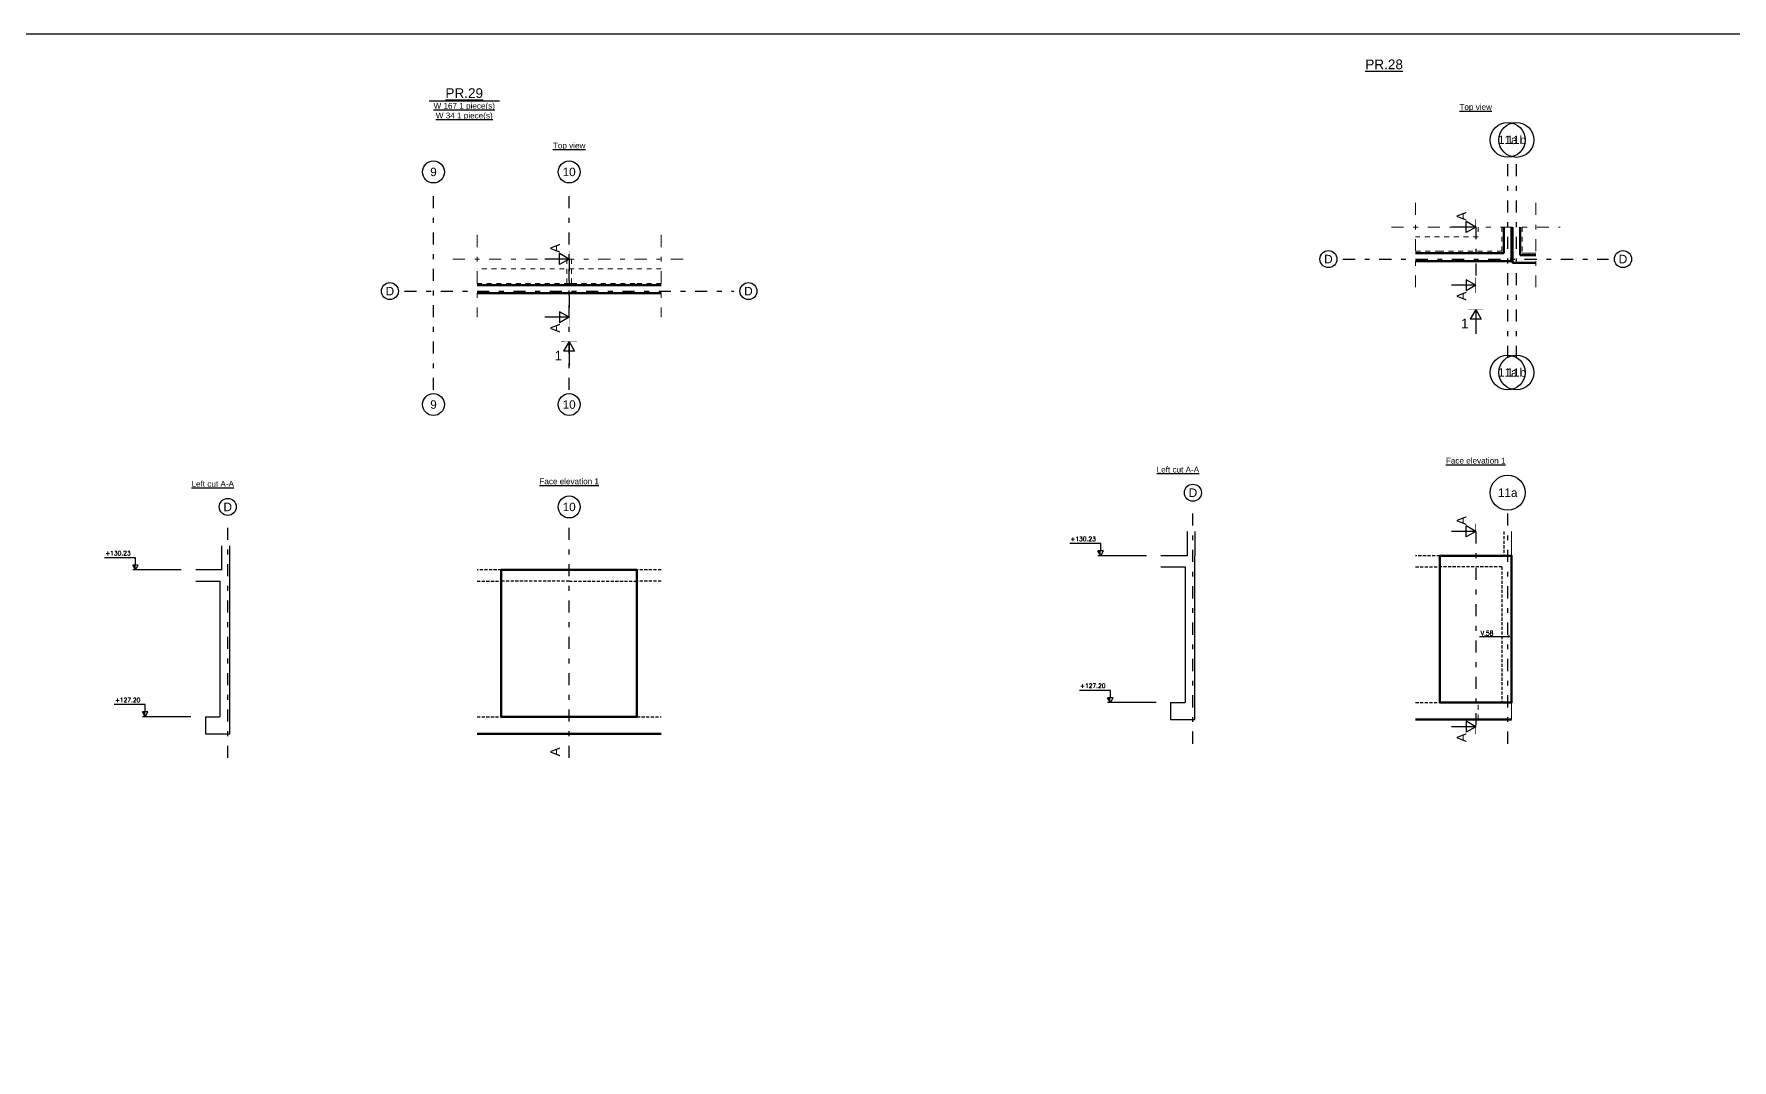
# Model space of a CAD drawing. Header units: millimetres. Extents: x -21776 to 63757, y -7870 to 8483.
# Drawn here: x 7550 to 11054, y -4478 to -2361 of the extents above; entities that cross this region are included whole.
import ezdxf
from ezdxf.enums import TextEntityAlignment as Align

# ---------------------------------------------------------------- set-up
doc = ezdxf.new("R2010")
doc.units = ezdxf.units.MM
for name, pattern in [('CACHE', [9.525, 6.35, -3.175]), ('GrDotted', [0.4, 0.1, -0.1, 0.1, -0.1]), ('GrFeatureAxis', [0.85, 0.25, -0.2, 0.1, -0.2, 0.1])]:
    doc.linetypes.add(name, pattern=pattern)
for name, color, linetype in [('COTATION', 1, 'Continuous'), ('Grid', 7, 'Continuous'), ('K_ENT_M_Building_PR.28', 7, 'Continuous'), ('K_ENT_M_Building_PR.29', 7, 'Continuous'), ('K_FOT_M_Building_PR.28', 7, 'Continuous'), ('K_FOT_M_Building_PR.29', 7, 'Continuous'), ('K_FOT_M_Building_V.46', 7, 'Continuous'), ('K_SLB_M_Building_PR.28', 7, 'Continuous'), ('K_SLB_M_Building_PR.29', 7, 'Continuous'), ('K_wAL_M_Building_PR.28', 7, 'Continuous'), ('K_wAL_M_Building_PR.29', 7, 'Continuous'), ('préfa v', 2, 'Continuous'), ('STR_TS_TXT', 7, 'Continuous'), ('STR_VOI-POT', 6, 'Continuous')]:
    doc.layers.add(name, color=color, linetype=linetype)
doc.styles.add('GrCut', font='swissli.ttf', dxfattribs={"height": 0.2})
doc.styles.add('GrDimensions', font='simplex.shx')
doc.styles.add('GrElevation', font='swissli.ttf', dxfattribs={"height": 0.2})
doc.styles.add('GrGrid', font='ARIAL.TTF', dxfattribs={"height": 0.17})
doc.styles.add('GrTitleDrawing', font='swissli.ttf', dxfattribs={"height": 0.2})
doc.styles.add('TEXTE TS', font='romans.shx', dxfattribs={"width": 0.7, "oblique": 15})

# ---------------------------------------------------------------- blocks, each defined once
blk = doc.blocks.new('World Level Arrow 5_i')
at = {"color": 7, "linetype": 'Continuous', "lineweight": -3, "extrusion": (0, -1.22461e-16, -1)}
for p, q in [((0, 9.43), (0, -0.57)), ((-1, 0.57), (-1, -0.57)), ((0, 0), (-1, 0.57)), ((0, 0), (-1, -0.57))]:
    blk.add_line(p, q, dxfattribs=at)
blk.add_solid([(1, -0.57), (0, 0), (1, 0)], dxfattribs=at)

msp = doc.modelspace()

# ---------------------------------------------------------------- linework, layer by layer
at = {"layer": 'COTATION'}
msp.add_lwpolyline([(10532.99786, -3604.02144), (10593.1536, -3604.02144)], dxfattribs=at)
at = {"layer": 'COTATION', "const_width": 2.5}
msp.add_lwpolyline([(10591.9036, -3604.02144, 1), (10594.4036, -3604.02144, 1)], format="xyb", close=True, dxfattribs=at)
at = {"layer": 'Grid', "color": 4, "linetype": 'GrFeatureAxis', "lineweight": 25, "ltscale": 100}
for p, q in [((10591.138, -3029.48607), (10591.138, -2609.48357)), ((10609.138, -3029.48607), (10609.138, -2609.48357)), ((8374.27666, -3095.62776), (8374.27666, -2675.62526)), ((8654.27666, -3095.62776), (8654.27666, -2675.62526)), ((10251.138, -2825.48607), (10799.138, -2825.48607)), ((8314.27666, -2891.62776), (8994.27666, -2891.62776)), ((9941.57627, -3825.54028), (9941.57627, -3337.53928)), ((10591.138, -3825.54028), (10591.138, -3337.53928)), ((7949.71492, -3854.91338), (7949.71492, -3366.91238)), ((8654.27666, -3854.91338), (8654.27666, -3366.91238))]:
    msp.add_line(p, q, dxfattribs=at)
at = {"layer": 'Grid', "color": 1, "linetype": 'Continuous', "lineweight": 25, "ltscale": 100}
for centre, major_axis, start_param, end_param in [((10591.138, -2579.48357), (25.47658, 25.47658), 5.4977871438, 11.780972451), ((10609.138, -2579.48357), (25.50118, 25.50118), 5.4977871438, 11.780972451), ((8374.27666, -2645.62526), (-16.04689, 16.04689), 3.926990817, 10.2101761242), ((8654.27666, -2645.62526), (-16.04689, 16.04689), 3.926990817, 10.2101761242), ((10221.138, -2825.48607), (12.4308, 12.4308), 5.4977871438, 11.780972451), ((10829.138, -2825.48607), (12.4308, 12.4308), 5.4977871438, 11.780972451), ((8284.27666, -2891.62776), (12.4308, 12.4308), 5.4977871438, 11.780972451), ((9024.27666, -2891.62776), (12.4308, 12.4308), 5.4977871438, 11.780972451), ((10591.138, -3059.48607), (25.47658, 25.47658), 5.4977871438, 11.780972451), ((10609.138, -3059.48607), (25.50118, 25.50118), 5.4977871438, 11.780972451), ((8374.27666, -3125.62776), (-16.04689, 16.04689), 3.926990817, 10.2101761242), ((8654.27666, -3125.62776), (-16.04689, 16.04689), 3.926990817, 10.2101761242), ((9941.57627, -3307.53928), (-12.4308, 12.4308), 3.926990817, 10.2101761242), ((10591.138, -3307.53928), (25.47658, 25.47658), 5.4977871438, 11.780972451), ((7949.71492, -3336.91238), (-12.4308, 12.4308), 3.926990817, 10.2101761242), ((8654.27666, -3336.91238), (16.04689, 16.04689), 5.4977871438, 11.780972451)]:
    msp.add_ellipse(centre, major_axis=major_axis, ratio=1, start_param=start_param, end_param=end_param, dxfattribs=at)
at = {"layer": 'K_ENT_M_Building_PR.28', "color": 9, "linetype": 'GrFeatureAxis', "lineweight": 20, "ltscale": 100}
for p, q in [((10401.138, -2709.48357), (10401.138, -2883.48607)), ((10649.138, -2709.48357), (10649.138, -2883.48607)), ((10351.138, -2759.48357), (10699.138, -2759.48357))]:
    msp.add_line(p, q, dxfattribs=at)
at = {"layer": 'K_ENT_M_Building_PR.28', "color": 7, "linetype": 'Continuous', "lineweight": -3, "ltscale": 100}
for p, q in [((10505.138, -2759.48357), (10475.138, -2759.48357)), ((10525.138, -2759.48357), (10505.138, -2748.13727)), ((10505.138, -2770.82988), (10505.138, -2748.13727)), ((10525.138, -2759.48357), (10505.138, -2759.48357)), ((10525.138, -2759.48357), (10505.138, -2770.82988)), ((10525.138, -2929.48607), (10513.79169, -2949.48607)), ((10525.138, -2929.48607), (10536.48431, -2949.48607)), ((10525.138, -2929.48607), (10525.138, -2949.48607)), ((10536.48431, -2949.48607), (10513.79169, -2949.48607)), ((10525.138, -2949.48607), (10525.138, -2979.48607)), ((10505.138, -3387.53928), (10475.138, -3387.53928)), ((10525.138, -3387.53928), (10505.138, -3376.19297)), ((10505.138, -3398.88559), (10505.138, -3376.19297)), ((10525.138, -3387.53928), (10505.138, -3387.53928)), ((10525.138, -3387.53928), (10505.138, -3398.88559))]:
    msp.add_line(p, q, dxfattribs=at)
at = {"layer": 'K_ENT_M_Building_PR.28', "color": 7, "linetype": 'Continuous', "lineweight": -3, "ltscale": 100, "extrusion": (0, -1.22461e-16, -1)}
for p, q in [((10525.138, -2879.48607), (10505.138, -2868.13977)), ((10505.138, -2868.13977), (10505.138, -2890.83238)), ((10505.138, -2879.48607), (10475.138, -2879.48607)), ((10525.138, -2879.48607), (10505.138, -2879.48607)), ((10525.138, -2879.48607), (10505.138, -2890.83238)), ((10525.138, -3790.53928), (10505.138, -3779.19297)), ((10505.138, -3779.19297), (10505.138, -3801.88559)), ((10505.138, -3790.53928), (10475.138, -3790.53928)), ((10525.138, -3790.53928), (10505.138, -3790.53928)), ((10525.138, -3790.53928), (10505.138, -3801.88559))]:
    msp.add_line(p, q, dxfattribs=at)
at = {"layer": 'K_ENT_M_Building_PR.28', "color": 120, "linetype": 'Continuous', "lineweight": -3}
for p, q in [((9746.24681, -3412.53928), (9687.24681, -3412.53928)), ((9746.24681, -3412.53928), (9687.24681, -3412.53928)), ((9751.24681, -3412.53928), (9746.24681, -3412.53928)), ((9751.24681, -3412.53928), (9746.24681, -3412.53928)), ((9751.24681, -3427.53928), (9751.24681, -3412.53928)), ((9751.24681, -3427.53928), (9751.24681, -3412.53928)), ((9766.24939, -3715.54028), (9707.24939, -3715.54028)), ((9766.24939, -3715.54028), (9707.24939, -3715.54028)), ((9771.24939, -3715.54028), (9766.24939, -3715.54028)), ((9771.24939, -3715.54028), (9766.24939, -3715.54028)), ((9771.24939, -3730.54028), (9771.24939, -3715.54028)), ((9771.24939, -3730.54028), (9771.24939, -3715.54028))]:
    msp.add_line(p, q, dxfattribs=at)
at = {"layer": 'K_ENT_M_Building_PR.28', "color": 7, "linetype": 'Continuous', "lineweight": -3, "ltscale": 100, "const_width": 1.2}
for points in [[(10525.15791, -2775.40878), (10525.11809, -2743.55837)], [(10541.06321, -2929.46617), (10509.21279, -2929.50598)], [(10525.15791, -3403.46449), (10525.11809, -3371.61407)]]:
    msp.add_lwpolyline(points, dxfattribs=at)
at = {"layer": 'K_ENT_M_Building_PR.28', "color": 7, "linetype": 'GrFeatureAxis', "lineweight": -3, "ltscale": 100}
for points in [[(10525.138, -2759.48357), (10525.138, -2879.48607)], [(10525.138, -3387.53928), (10525.138, -3790.53928)]]:
    msp.add_lwpolyline(points, dxfattribs=at)
at = {"layer": 'K_ENT_M_Building_PR.28', "color": 7, "linetype": 'Continuous', "lineweight": -3, "ltscale": 100, "extrusion": (0, -1.22461e-16, -1), "const_width": 1.2}
for points in [[(-10525.15791, -2863.56087), (-10525.11809, -2895.41128)], [(-10525.15791, -3774.61407), (-10525.11809, -3806.46449)]]:
    msp.add_lwpolyline(points, dxfattribs=at)
at = {"layer": 'K_ENT_M_Building_PR.29', "color": 7, "linetype": 'Continuous', "lineweight": -3, "ltscale": 100}
for p, q in [((8365.23862, -2499.11891), (8510.33027, -2499.11891)), ((8634.27666, -2825.62526), (8604.27666, -2825.62526)), ((8654.27666, -2825.62526), (8634.27666, -2814.27895)), ((8634.27666, -2836.97157), (8634.27666, -2814.27895)), ((8654.27666, -2825.62526), (8634.27666, -2825.62526)), ((8654.27666, -2825.62526), (8634.27666, -2836.97157)), ((8654.27666, -2995.62776), (8642.93035, -3015.62776)), ((8654.27666, -2995.62776), (8665.62297, -3015.62776)), ((8654.27666, -2995.62776), (8654.27666, -3015.62776)), ((8665.62297, -3015.62776), (8642.93035, -3015.62776)), ((8654.27666, -3015.62776), (8654.27666, -3045.62776))]:
    msp.add_line(p, q, dxfattribs=at)
at = {"layer": 'K_ENT_M_Building_PR.29', "color": 9, "linetype": 'GrFeatureAxis', "lineweight": 20, "ltscale": 100}
for p, q in [((8464.27666, -2775.62526), (8464.27666, -2945.61242)), ((8844.27666, -2775.62526), (8844.27666, -2945.61242)), ((8414.27666, -2825.62526), (8894.27666, -2825.62526))]:
    msp.add_line(p, q, dxfattribs=at)
at = {"layer": 'K_ENT_M_Building_PR.29', "color": 7, "linetype": 'Continuous', "lineweight": -3, "ltscale": 100, "extrusion": (0, -1.22461e-16, -1)}
for p, q in [((8654.27666, -2945.62776), (8634.27666, -2934.28145)), ((8634.27666, -2934.28145), (8634.27666, -2956.97407)), ((8634.27666, -2945.62776), (8604.27666, -2945.62776)), ((8654.27666, -2945.62776), (8634.27666, -2945.62776)), ((8654.27666, -2945.62776), (8634.27666, -2956.97407))]:
    msp.add_line(p, q, dxfattribs=at)
at = {"layer": 'K_ENT_M_Building_PR.29', "color": 120, "linetype": 'Continuous', "lineweight": -3}
for p, q in [((7754.38546, -3441.91238), (7695.38546, -3441.91238)), ((7754.38546, -3441.91238), (7695.38546, -3441.91238)), ((7759.38546, -3441.91238), (7754.38546, -3441.91238)), ((7759.38546, -3441.91238), (7754.38546, -3441.91238)), ((7759.38546, -3456.91238), (7759.38546, -3441.91238)), ((7759.38546, -3456.91238), (7759.38546, -3441.91238)), ((7774.38801, -3744.91338), (7715.38801, -3744.91338)), ((7774.38801, -3744.91338), (7715.38801, -3744.91338)), ((7779.38801, -3744.91338), (7774.38801, -3744.91338)), ((7779.38801, -3744.91338), (7774.38801, -3744.91338)), ((7779.38801, -3759.91338), (7779.38801, -3744.91338)), ((7779.38801, -3759.91338), (7779.38801, -3744.91338))]:
    msp.add_line(p, q, dxfattribs=at)
at = {"layer": 'K_ENT_M_Building_PR.29', "color": 7, "linetype": 'Continuous', "lineweight": -3, "ltscale": 100, "const_width": 1.2}
for points in [[(8654.29657, -2841.55047), (8654.25675, -2809.70006)], [(8670.20186, -2995.60785), (8638.35145, -2995.64767)]]:
    msp.add_lwpolyline(points, dxfattribs=at)
at = {"layer": 'K_ENT_M_Building_PR.29', "color": 7, "linetype": 'GrFeatureAxis', "lineweight": -3, "ltscale": 100}
msp.add_lwpolyline([(8654.27666, -2825.62526), (8654.27666, -2945.62776)], dxfattribs=at)
at = {"layer": 'K_ENT_M_Building_PR.29', "color": 7, "linetype": 'Continuous', "lineweight": -3, "ltscale": 100, "extrusion": (0, -1.22461e-16, -1), "const_width": 1.2}
msp.add_lwpolyline([(-8654.29657, -2929.70256), (-8654.25675, -2961.55297)], dxfattribs=at)
at = {"layer": 'K_FOT_M_Building_PR.28', "color": 9, "linetype": 'GrDotted', "lineweight": 15, "ltscale": 100}
for p, q in [((10530.13916, -2759.48357), (10530.13922, -2779.48616)), ((10530.13922, -2779.48616), (10401.138, -2779.48613)), ((10530.13922, -3775.54028), (10530.13922, -3740.54028))]:
    msp.add_line(p, q, dxfattribs=at)
at = {"layer": 'K_FOT_M_Building_PR.28', "color": 4, "linetype": 'Continuous', "lineweight": 20, "ltscale": 100}
for p, q in [((10599.13932, -2783.48608), (10601.13765, -2783.48607)), ((10599.138, -3387.53928), (10599.138, -3437.53928)), ((10599.138, -3740.53928), (10599.138, -3437.53928)), ((10599.138, -3775.54028), (10599.138, -3740.54028))]:
    msp.add_line(p, q, dxfattribs=at)
at = {"layer": 'K_FOT_M_Building_PR.29', "color": 9, "linetype": 'GrDotted', "lineweight": 15, "ltscale": 100}
msp.add_line((8844.27666, -2845.62784), (8464.27666, -2845.62777), dxfattribs=at)
at = {"layer": 'K_FOT_M_Building_V.46', "color": 4, "linetype": 'Continuous', "lineweight": 60, "ltscale": 100}
for p, q in [((10401.138, -3775.54028), (10599.138, -3775.54028)), ((8464.27666, -3804.91338), (8844.27666, -3804.91338))]:
    msp.add_line(p, q, dxfattribs=at)
for points in [[(8514.27666, -3769.91238), (8514.27666, -3466.91238), (8794.27666, -3466.91238), (8794.27666, -3769.91238)], [(10451.138, -3740.53928), (10451.138, -3437.53928), (10599.138, -3437.53928), (10599.138, -3740.54028)]]:
    msp.add_lwpolyline(points, close=True, dxfattribs=at)
at = {"layer": 'K_SLB_M_Building_PR.28', "color": 103, "linetype": 'Continuous', "lineweight": 20, "ltscale": 100}
msp.add_line((10621.13925, -2813.29046), (10649.138, -2813.29046), dxfattribs=at)
at = {"layer": 'K_SLB_M_Building_PR.29', "color": 103, "linetype": 'Continuous', "lineweight": 20, "ltscale": 100}
for p, q in [((8656.69828, -2875.62526), (8659.37346, -2875.61804)), ((8659.37346, -2875.61804), (8659.91033, -2875.62526))]:
    msp.add_line(p, q, dxfattribs=at)
at = {"layer": 'K_wAL_M_Building_PR.28', "color": 9, "linetype": 'GrDotted', "lineweight": 15, "ltscale": 100}
for p, q in [((10579.13675, -2809.48357), (10579.13688, -2759.48357)), ((10621.13939, -2759.48357), (10621.13925, -2813.48357)), ((10401.138, -2809.48357), (10451.138, -2809.48357)), ((10579.13675, -2809.48357), (10451.138, -2809.48357))]:
    msp.add_line(p, q, dxfattribs=at)
at = {"layer": 'K_wAL_M_Building_PR.28', "color": 6, "linetype": 'Continuous', "lineweight": 60, "ltscale": 100}
for p, q in [((10583.138, -2759.48357), (10583.138, -2813.48325)), ((10599.138, -2829.48607), (10599.138, -2759.48357)), ((10601.13771, -2759.48357), (10601.13754, -2833.48607)), ((10617.13757, -2817.48607), (10617.13771, -2759.48357)), ((10583.138, -2813.48325), (10401.138, -2813.45117)), ((10401.138, -2829.45117), (10599.138, -2829.48607)), ((10601.13754, -2833.48607), (10649.138, -2833.48607)), ((10649.138, -2817.48607), (10617.13757, -2817.48607))]:
    msp.add_line(p, q, dxfattribs=at)
at = {"layer": 'K_wAL_M_Building_PR.28', "color": 6, "linetype": 'Continuous', "lineweight": 20, "ltscale": 100}
for p, q in [((10621.13925, -2813.4836), (10621.13925, -2813.29046)), ((10649.138, -2813.48357), (10621.13925, -2813.48357))]:
    msp.add_line(p, q, dxfattribs=at)
at = {"layer": 'K_wAL_M_Building_PR.29', "color": 9, "linetype": 'GrDotted', "lineweight": 15, "ltscale": 100}
for p, q in [((8649.27914, -2825.62526), (8649.27941, -2875.62526)), ((8659.27941, -2875.6183), (8659.27914, -2825.62526)), ((8464.27666, -2875.62526), (8514.27666, -2875.62526)), ((8654.27945, -2875.62526), (8514.27666, -2875.62526)), ((8656.69828, -2875.62526), (8654.27945, -2875.62526)), ((8659.91033, -2875.62526), (8794.27666, -2875.62526)), ((8844.27666, -2875.62526), (8794.27666, -2875.62526))]:
    msp.add_line(p, q, dxfattribs=at)
at = {"layer": 'K_wAL_M_Building_PR.29', "color": 6, "linetype": 'Continuous', "lineweight": 60, "ltscale": 100}
for p, q in [((8663.09542, -2879.57854), (8464.27666, -2879.61242)), ((8464.27666, -2895.61242), (8663.09537, -2895.57854)), ((8663.09537, -2895.57854), (8844.27666, -2895.61048)), ((8844.27666, -2879.61048), (8663.09542, -2879.57854))]:
    msp.add_line(p, q, dxfattribs=at)
at = {"layer": 'K_wAL_M_Building_PR.29', "color": 6, "linetype": 'Continuous', "lineweight": 20, "ltscale": 100}
for p, q in [((8659.91033, -2875.62526), (8656.69828, -2875.62526)), ((8663.09537, -3466.91238), (8514.27666, -3466.91238)), ((8794.27666, -3466.91238), (8663.09537, -3466.91238)), ((8514.27666, -3769.91238), (8663.09537, -3769.91238)), ((8663.09537, -3769.91238), (8794.27666, -3769.91238))]:
    msp.add_line(p, q, dxfattribs=at)
at = {"layer": 'préfa v', "color": 2, "ltscale": 3}
for p, q in [((9929.56322, -3387.53928), (9929.56322, -3437.53928)), ((9945.56322, -3387.53928), (9945.56322, -3437.53928)), ((7937.66721, -3466.91238), (7937.66721, -3416.91238)), ((7953.66721, -3466.91238), (7953.66721, -3416.91238)), ((7937.66721, -3466.91238), (7883.71242, -3466.91238)), ((7953.71492, -3769.91238), (7953.71492, -3466.91238)), ((9925.57377, -3437.53928), (9875.57377, -3437.53928)), ((9875.57377, -3460.53928), (9925.57377, -3460.53928)), ((9929.56322, -3437.53928), (9925.57377, -3437.53928)), ((9925.57377, -3460.53928), (9925.57377, -3740.53928)), ((9945.57627, -3740.53928), (9945.57627, -3437.53928)), ((7883.71242, -3489.91238), (7933.71242, -3489.91238)), ((7933.71242, -3489.91238), (7933.71242, -3736.91238)), ((7933.71242, -3736.91238), (7933.71242, -3769.91238)), ((9895.57635, -3740.54028), (9925.57377, -3740.53928)), ((9895.57635, -3740.54028), (9895.57635, -3775.54028)), ((9945.57636, -3775.54028), (9945.57636, -3740.54028)), ((7903.71497, -3769.91338), (7933.71242, -3769.91238)), ((7903.71497, -3769.91338), (7903.71497, -3804.91338)), ((7953.71501, -3804.91338), (7953.71501, -3769.91338)), ((9895.57635, -3775.54028), (9945.57636, -3775.54028)), ((7903.71497, -3804.91338), (7953.71501, -3804.91338))]:
    msp.add_line(p, q, dxfattribs=at)
at = {"layer": 'STR_VOI-POT', "color": 7, "linetype": 'CACHE'}
for p, q in [((10583.138, -3387.53928), (10583.138, -3437.53928)), ((8514.27666, -3466.91238), (8464.27666, -3466.91238)), ((8844.27666, -3466.91238), (8794.27666, -3466.91238)), ((10451.138, -3437.53928), (10401.138, -3437.53928)), ((10401.138, -3460.53928), (10451.138, -3460.53928)), ((10599.138, -3437.53928), (10451.138, -3437.53928)), ((10579.13675, -3460.53928), (10451.138, -3460.53928)), ((10579.13675, -3460.53928), (10579.13675, -3740.53928)), ((8464.27666, -3489.91238), (8514.27666, -3489.91238)), ((8654.27945, -3489.91238), (8514.27666, -3489.91238)), ((8654.27945, -3489.91238), (8794.27666, -3489.91238)), ((8844.27666, -3489.91238), (8794.27666, -3489.91238)), ((10401.138, -3740.53928), (10451.138, -3740.53928)), ((10451.138, -3740.53928), (10599.138, -3740.53928)), ((8464.27666, -3769.91238), (8514.27666, -3769.91238)), ((8794.27666, -3769.91238), (8844.27666, -3769.91238))]:
    msp.add_line(p, q, dxfattribs=at)
at = {"layer": 'STR_VOI-POT'}
msp.add_lwpolyline([(-14626.05801, -2360.94219), (63756.79188, -2360.94219), (63756.79188, -6687.41341), (-14626.05801, -6687.41341)], close=True, dxfattribs=at)

# ---------------------------------------------------------------- block references
at = {"layer": 'K_ENT_M_Building_PR.28', "color": 120, "linetype": 'Continuous', "lineweight": -3, "xscale": 10, "yscale": 10, "zscale": 10, "rotation": 270}
for p in [(9751.24681, -3437.53928), (9751.24681, -3437.53928), (9771.24939, -3740.54028), (9771.24939, -3740.54028)]:
    msp.add_blockref('World Level Arrow 5_i', p, dxfattribs=at)
at = {"layer": 'K_ENT_M_Building_PR.29', "color": 120, "linetype": 'Continuous', "lineweight": -3, "xscale": 10, "yscale": 10, "zscale": 10, "rotation": 270}
for p in [(7759.38546, -3466.91238), (7759.38546, -3466.91238), (7779.38801, -3769.91338), (7779.38801, -3769.91338)]:
    msp.add_blockref('World Level Arrow 5_i', p, dxfattribs=at)

# ---------------------------------------------------------------- texts
at = {"layer": 'Grid', "color": 1, "linetype": 'Continuous', "lineweight": -3, "ltscale": 100, "style": 'GrGrid'}
for s, height, p in [('11a', 17.347885, (10591.138, -2579.48357)), ('11b', 17.347885, (10609.138, -2579.48357)), ('9', 17.35948, (8374.27666, -2645.62526)), ('10', 17.359482, (8654.27666, -2645.62526)), ('D', 17.57981, (10221.138, -2825.48607)), ('D', 17.57981, (10829.138, -2825.48607)), ('D', 17.57981, (8284.27666, -2891.62776)), ('D', 17.57981, (9024.27666, -2891.62776)), ('11a', 17.347885, (10591.138, -3059.48607)), ('11b', 17.347885, (10609.138, -3059.48607)), ('9', 17.35948, (8374.27666, -3125.62776)), ('10', 17.359482, (8654.27666, -3125.62776)), ('D', 17.57981, (7949.71492, -3336.91238)), ('10', 17.359482, (8654.27666, -3336.91238)), ('D', 17.57981, (9941.57627, -3307.53928)), ('11a', 17.347885, (10591.138, -3307.53928))]:
    msp.add_text(s, height=height, dxfattribs=at).set_placement(p, align=Align.MIDDLE_CENTER)
at = {"layer": 'K_ENT_M_Building_PR.28', "color": 7, "linetype": 'Continuous', "lineweight": -3, "ltscale": 100, "attachment_point": 5}
for s, insert, char_height, style in [('{\\LPR.28}', (10336.14579, -2423.78605), 20, 'GrTitleDrawing'), ('\\LTop view', (10525.138, -2513.41945), 12, 'GrTitleDrawing'), ('{1}', (10502.72821, -2958.52495), 20, 'GrElevation'), ('\\LLeft cut A-A', (9910.57506, -3259.95947), 12, 'GrTitleDrawing'), ('\\LFace elevation 1', (10525.138, -3241.47516), 12, 'GrTitleDrawing')]:
    msp.add_mtext(s, dxfattribs=dict(at, insert=insert, char_height=char_height, style=style))
at = {"layer": 'K_ENT_M_Building_PR.28', "color": 7, "linetype": 'Continuous', "lineweight": -3, "ltscale": 100, "char_height": 20, "attachment_point": 5, "rotation": 90, "style": 'GrCut'}
for insert in [(10496.09912, -2737.07378), (10496.09912, -2901.89586), (10496.09912, -3365.12949), (10496.09912, -3812.94907)]:
    msp.add_mtext('{A}', dxfattribs=dict(at, insert=insert))
at = {"layer": 'K_ENT_M_Building_PR.28', "color": 0, "linetype": 'Continuous', "lineweight": -3, "char_height": 9, "attachment_point": 9, "style": 'GrDimensions'}
for s, insert in [('\\A1;+130.23', (9741.24681, -3407.53928)), ('\\A1;+127.20', (9761.24939, -3710.54028))]:
    msp.add_mtext(s, dxfattribs=dict(at, insert=insert))
at = {"layer": 'K_ENT_M_Building_PR.29', "color": 7, "linetype": 'Continuous', "lineweight": -3, "ltscale": 100, "attachment_point": 5}
for s, insert, char_height, style in [('{\\LPR.29}', (8437.78445, -2483.11891), 20, 'GrTitleDrawing'), ('\\LW 167 1 piece(s)\\PW 34 1 piece(s)\\P', (8437.78445, -2521.02522), 12, 'GrTitleDrawing'), ('\\LTop view', (8654.27666, -2592.93154), 12, 'GrTitleDrawing'), ('{1}', (8631.86687, -3024.66664), 20, 'GrElevation'), ('\\LLeft cut A-A', (7918.71372, -3289.33257), 12, 'GrTitleDrawing'), ('\\LFace elevation 1', (8654.27666, -3284.21866), 12, 'GrTitleDrawing')]:
    msp.add_mtext(s, dxfattribs=dict(at, insert=insert, char_height=char_height, style=style))
at = {"layer": 'K_ENT_M_Building_PR.29', "color": 7, "linetype": 'Continuous', "lineweight": -3, "ltscale": 100, "char_height": 20, "attachment_point": 5, "rotation": 90, "style": 'GrCut'}
for insert in [(8625.23778, -2803.21547), (8625.23778, -2968.03755), (8625.23778, -3842.32217)]:
    msp.add_mtext('{A}', dxfattribs=dict(at, insert=insert))
at = {"layer": 'K_ENT_M_Building_PR.29', "color": 0, "linetype": 'Continuous', "lineweight": -3, "char_height": 9, "attachment_point": 9, "style": 'GrDimensions'}
for s, insert in [('\\A1;+130.23', (7749.38546, -3436.91238)), ('\\A1;+127.20', (7769.38801, -3739.91338))]:
    msp.add_mtext(s, dxfattribs=dict(at, insert=insert))
at = {"layer": 'STR_TS_TXT', "style": 'TEXTE TS', "width": 0.8}
msp.add_text('V.58', height=10, dxfattribs=at).set_placement((10535.56014, -3602.37028, -0.00589))

doc.saveas('drawing.dxf')
